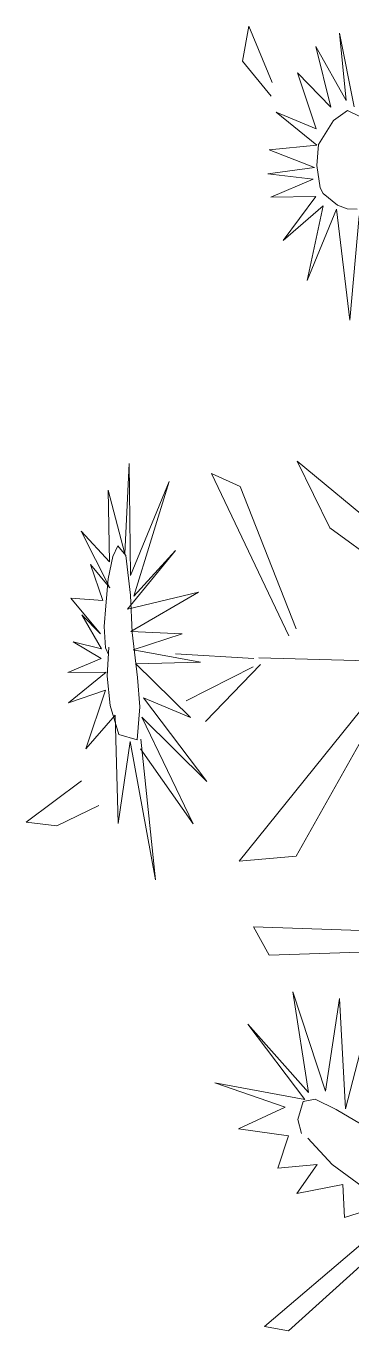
# Model space of a CAD drawing. Header units: inches. Extents: x -422522 to 22891, y -2973 to 414515.
# Drawn here: x 19895.79 to 19902.97, y 4524.53 to 4553.3 of the extents above; entities that cross this region are included whole.
import ezdxf

# ---------------------------------------------------------------- set-up
doc = ezdxf.new("R2010")
doc.units = ezdxf.units.IN
doc.header["$MEASUREMENT"] = 0
doc.layers.add('ARREDAMENTO', color=8, linetype='Continuous', lineweight=13)

msp = doc.modelspace()

# ---------------------------------------------------------------- linework, layer by layer
at = {"layer": 'ARREDAMENTO', "linetype": 'Continuous'}
for p, q in [((19900.55768, 4552.52837, -27.27667), (19900.69854, 4553.30056, -27.27667)), ((19900.69854, 4553.30056, -27.27667), (19901.21365, 4552.05379, -27.27667)), ((19902.69723, 4553.14642, -27.27667), (19903.02151, 4551.51826, -27.27667)), ((19902.84319, 4551.66377, -27.27667), (19902.69723, 4553.14642, -27.27667)), ((19902.17588, 4552.85198, -27.27667), (19902.84319, 4551.66377, -27.27667)), ((19902.50852, 4551.51336, -27.27667), (19902.17588, 4552.85198, -27.27667)), ((19901.19487, 4551.75594, -27.27667), (19900.55768, 4552.52837, -27.27667)), ((19901.77547, 4552.27317, -27.27667), (19902.50852, 4551.51336, -27.27667)), ((19902.18077, 4551.03474, -27.27667), (19901.77547, 4552.27317, -27.27667)), ((19901.30475, 4551.40506, -27.27667), (19902.18077, 4551.03474, -27.27667)), ((19902.19612, 4550.67741, -27.27667), (19901.30475, 4551.40506, -27.27667)), ((19902.56232, 4551.21877, -27.27667), (19902.87277, 4551.44204, -27.27667)), ((19902.87277, 4551.44204, -27.27667), (19903.1621, 4551.3001, -27.27667)), ((19902.23224, 4550.69022, -27.27667), (19902.56232, 4551.21877, -27.27667)), ((19901.14676, 4550.57108, -27.27667), (19902.19612, 4550.67741, -27.27667)), ((19902.14805, 4550.18074, -27.27667), (19901.14676, 4550.57108, -27.27667)), ((19902.2003, 4550.22454, -27.27667), (19902.23224, 4550.69022, -27.27667)), ((19901.11985, 4550.04116, -27.27667), (19902.14805, 4550.18074, -27.27667)), ((19902.26908, 4549.73694, -27.27667), (19902.2003, 4550.22454, -27.27667)), ((19902.11845, 4549.92444, -27.27667), (19901.11985, 4550.04116, -27.27667)), ((19901.18438, 4549.52829, -27.27667), (19902.11845, 4549.92444, -27.27667)), ((19902.34093, 4549.6081, -27.27667), (19902.26908, 4549.73694, -27.27667)), ((19902.65134, 4549.3533, -27.27667), (19902.34093, 4549.6081, -27.27667)), ((19902.17878, 4549.54566, -27.27667), (19901.18438, 4549.52829, -27.27667)), ((19901.45639, 4548.57338, -27.27667), (19902.17878, 4549.54566, -27.27667)), ((19902.33707, 4549.33888, -27.27667), (19901.45639, 4548.57338, -27.27667)), ((19901.98233, 4547.69298, -27.27667), (19902.33707, 4549.33888, -27.27667)), ((19902.86769, 4549.27542, -27.27667), (19902.65134, 4549.3533, -27.27667)), ((19902.63328, 4549.2672, -27.27667), (19901.98233, 4547.69298, -27.27667)), ((19902.92211, 4546.81975, -27.27667), (19902.63328, 4549.2672, -27.27667)), ((19903.08517, 4549.26241, -27.27667), (19902.86769, 4549.27542, -27.27667)), ((19903.12703, 4549.12123, -27.27667), (19902.92211, 4546.81975, -27.27667)), ((19897.96609, 4541.66475, -27.27667), (19898.0649, 4543.65924, -27.27667)), ((19898.0649, 4543.65924, -27.27667), (19898.08941, 4541.19129, -27.27667)), ((19901.76271, 4543.70553, -27.27667), (19907.36477, 4539.07869, -27.27667)), ((19902.4813, 4542.23788, -27.27667), (19901.76271, 4543.70553, -27.27667)), ((19898.08941, 4541.19129, -27.27667), (19898.94327, 4543.25936, -27.27667)), ((19898.94327, 4543.25936, -27.27667), (19898.16848, 4540.72927, -27.27667)), ((19899.87414, 4543.43453, -27.27667), (19900.50675, 4543.15352, -27.27667)), ((19901.58208, 4539.86173, -27.27667), (19899.87414, 4543.43453, -27.27667)), ((19897.59726, 4543.0703, -27.27667), (19897.96609, 4541.66475, -27.27667)), ((19897.62717, 4541.48903, -27.27667), (19897.59726, 4543.0703, -27.27667)), ((19900.50675, 4543.15352, -27.27667), (19901.74581, 4540.01594, -27.27667)), ((19897.00587, 4542.16294, -27.27667), (19897.62717, 4541.48903, -27.27667)), ((19897.63448, 4540.91692, -27.27667), (19897.00587, 4542.16294, -27.27667)), ((19906.5506, 4539.27462, -27.27667), (19902.4813, 4542.23788, -27.27667)), ((19899.08608, 4541.73671, -27.27667), (19898.02366, 4540.44416, -27.27667)), ((19898.16848, 4540.72927, -27.27667), (19899.08608, 4541.73671, -27.27667)), ((19897.21108, 4541.43183, -27.27667), (19897.63448, 4540.91692, -27.27667)), ((19897.48301, 4540.63625, -27.27667), (19897.21108, 4541.43183, -27.27667)), ((19896.77989, 4540.69128, -27.27667), (19897.48301, 4540.63625, -27.27667)), ((19897.43461, 4539.90552, -27.27667), (19896.77989, 4540.69128, -27.27667)), ((19898.02366, 4540.44416, -27.27667), (19899.58978, 4540.82461, -27.27667)), ((19899.58978, 4540.82461, -27.27667), (19898.09856, 4539.95703, -27.27667)), ((19897.0189, 4540.32141, -27.27667), (19897.43461, 4539.90552, -27.27667)), ((19897.45456, 4539.56842, -27.27667), (19897.0189, 4540.32141, -27.27667)), ((19898.09856, 4539.95703, -27.27667), (19899.23433, 4539.90567, -27.27667)), ((19899.23433, 4539.90567, -27.27667), (19898.14885, 4539.54763, -27.27667)), ((19896.83018, 4539.72413, -27.27667), (19897.45456, 4539.56842, -27.27667)), ((19897.44609, 4539.35861, -27.27667), (19896.83018, 4539.72413, -27.27667)), ((19898.14885, 4539.54763, -27.27667), (19899.63541, 4539.2795, -27.27667)), ((19896.71564, 4539.04804, -27.27667), (19897.44609, 4539.35861, -27.27667)), ((19899.63541, 4539.2795, -27.27667), (19898.20994, 4539.23865, -27.27667)), ((19898.20994, 4539.23865, -27.27667), (19899.41483, 4538.0573, -27.27667)), ((19900.80959, 4539.35724, -27.27667), (19899.08641, 4539.45931, -27.27667)), ((19899.74602, 4537.96776, -27.27667), (19900.95356, 4539.2269, -27.27667)), ((19900.91721, 4539.37231, -27.27667), (19905.64593, 4539.2473, -27.27667)), ((19901.74142, 4535.00338, -27.27667), (19904.18942, 4539.36339, -27.27667)), ((19897.55593, 4539.05841, -27.27667), (19896.71564, 4539.04804, -27.27667)), ((19896.73025, 4538.38183, -27.27667), (19897.55593, 4539.05841, -27.27667)), ((19900.79865, 4539.17449, -27.27667), (19899.31717, 4538.42627, -27.27667)), ((19903.91288, 4539.15336, -27.27667), (19900.4866, 4534.8926, -27.27667)), ((19897.54368, 4538.65909, -27.27667), (19896.73025, 4538.38183, -27.27667)), ((19897.1121, 4537.36575, -27.27667), (19897.54368, 4538.65909, -27.27667)), ((19898.37893, 4538.49481, -27.27667), (19899.7717, 4536.64582, -27.27667)), ((19899.41483, 4538.0573, -27.27667), (19898.37893, 4538.49481, -27.27667)), ((19897.75305, 4538.11265, -27.27667), (19897.1121, 4537.36575, -27.27667)), ((19897.82129, 4535.71769, -27.27667), (19897.75305, 4538.11265, -27.27667)), ((19898.34439, 4538.06387, -27.27667), (19899.4731, 4535.71141, -27.27667)), ((19899.7717, 4536.64582, -27.27667), (19898.34439, 4538.06387, -27.27667)), ((19898.08919, 4537.5262, -27.27667), (19897.82129, 4535.71769, -27.27667)), ((19898.64115, 4534.47663, -27.27667), (19898.08919, 4537.5262, -27.27667)), ((19898.31972, 4537.58393, -27.27667), (19898.64115, 4534.47663, -27.27667)), ((19899.4731, 4535.71141, -27.27667), (19898.31164, 4537.3692, -27.27667)), ((19897.0107, 4536.66423, -27.27667), (19895.79325, 4535.74792, -27.27667)), ((19896.4685, 4535.67224, -27.27667), (19897.39638, 4536.11475, -27.27667)), ((19895.79325, 4535.74792, -27.27667), (19896.4685, 4535.67224, -27.27667)), ((19900.4866, 4534.8926, -27.27667), (19901.74142, 4535.00338, -27.27667)), ((19907.7623, 4533.21364, -27.27667), (19900.79997, 4533.44151, -27.27667)), ((19900.79997, 4533.44151, -27.27667), (19901.14925, 4532.82189, -27.27667)), ((19901.14925, 4532.82189, -27.27667), (19907.22582, 4533.01031, -27.27667)), ((19901.67109, 4532.01275, -27.27667), (19902.38563, 4529.81735, -27.27667)), ((19902.01639, 4529.79366, -27.27667), (19901.67109, 4532.01275, -27.27667)), ((19902.38563, 4529.81735, -27.27667), (19902.69702, 4531.86326, -27.27667)), ((19902.69702, 4531.86326, -27.27667), (19902.82982, 4529.43346, -27.27667)), ((19902.82982, 4529.43346, -27.27667), (19903.41051, 4531.67462, -27.27667)), ((19900.67514, 4531.29804, -27.27667), (19902.01639, 4529.79366, -27.27667)), ((19901.93613, 4529.63305, -27.27667), (19900.67514, 4531.29804, -27.27667)), ((19899.95315, 4530.00214, -27.27667), (19901.93613, 4529.63305, -27.27667)), ((19901.49768, 4529.46463, -27.27667), (19899.95315, 4530.00214, -27.27667)), ((19900.47099, 4528.98661, -27.27667), (19901.49768, 4529.46463, -27.27667)), ((19901.77819, 4529.19759, -27.27667), (19901.89614, 4529.5901, -27.27667)), ((19901.89614, 4529.5901, -27.27667), (19902.15782, 4529.64529, -27.27667)), ((19902.15782, 4529.64529, -27.27667), (19902.62115, 4529.41232, -27.27667)), ((19901.85808, 4528.88501, -27.27667), (19901.77819, 4529.19759, -27.27667)), ((19902.62115, 4529.41232, -27.27667), (19903.15868, 4529.10044, -27.27667)), ((19901.57104, 4528.83791, -27.27667), (19900.47099, 4528.98661, -27.27667)), ((19901.33584, 4528.12249, -27.27667), (19901.57104, 4528.83791, -27.27667)), ((19902.53541, 4528.20553, -27.27667), (19902.00179, 4528.78668, -27.27667)), ((19902.20769, 4528.20504, -27.27667), (19901.33584, 4528.12249, -27.27667)), ((19901.75653, 4527.56247, -27.27667), (19902.20769, 4528.20504, -27.27667)), ((19903.30923, 4527.63811, -27.27667), (19902.53541, 4528.20553, -27.27667)), ((19902.77361, 4527.76591, -27.27667), (19901.75653, 4527.56247, -27.27667)), ((19902.80547, 4527.03636, -27.27667), (19902.77361, 4527.76591, -27.27667)), ((19903.52363, 4527.26633, -27.27667), (19902.80547, 4527.03636, -27.27667)), ((19903.16735, 4526.43699, -27.27667), (19901.04849, 4524.62885, -27.27667)), ((19901.57453, 4524.53491, -27.27667), (19903.45066, 4526.23661, -27.27667)), ((19901.04849, 4524.62885, -27.27667), (19901.57453, 4524.53491, -27.27667))]:
    msp.add_line(p, q, dxfattribs=at)
at = {"layer": 'ARREDAMENTO', "linetype": 'Continuous', "elevation": -27.27667}
msp.add_lwpolyline([(19897.60631, 4539.44578), (19897.53906, 4539.59485), (19897.50913, 4540.06068), (19897.54759, 4540.52176), (19897.60065, 4541.11348), (19897.70479, 4541.60463), (19897.81623, 4541.84235), (19897.99371, 4541.62705), (19898.09205, 4540.75828), (19898.13158, 4539.92975), (19898.24527, 4538.94258), (19898.29558, 4538.29411), (19898.24063, 4537.56783), (19897.83603, 4537.68082), (19897.64391, 4538.32325), (19897.58131, 4538.97077), (19897.61245, 4539.60559)], dxfattribs=at)

doc.saveas('drawing.dxf')
